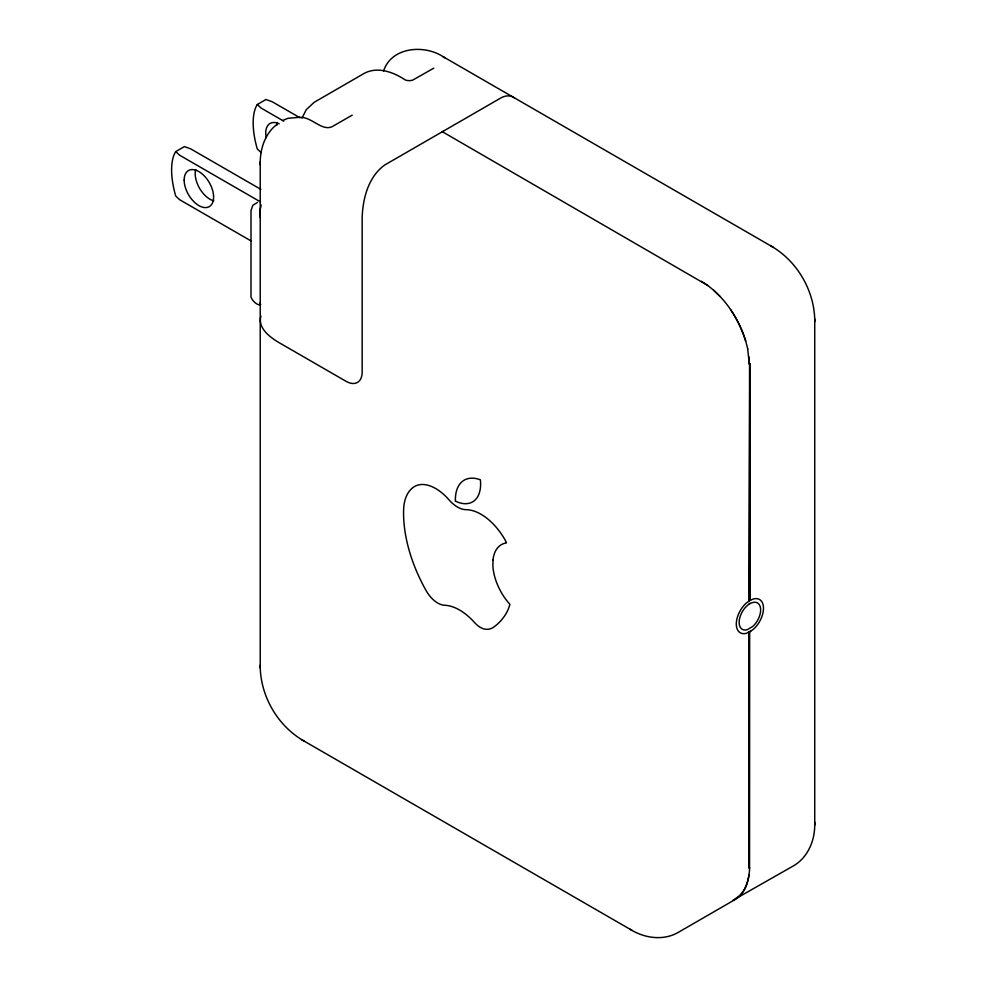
<?xml version="1.0" encoding="UTF-8"?>
<svg xmlns="http://www.w3.org/2000/svg" width="987" height="987" viewBox="0 0 987 987"><rect width="100%" height="100%" fill="white"/><g stroke="black" fill="none" stroke-linecap="round" stroke-linejoin="round"><path stroke-width="1.48" d="M260.235 302.565C261.061 309.03 249.723 299.616 251.006 295.298L251.006 210.502L252.869 205.234L257.496 202.421M750.589 631.322L749.478 631.594L749.293 868.289M749.367 600.725L749.787 363.956L750.12 600.207L749.244 600.886M749.355 600.306L749.787 363.956M750.589 600.133L749.898 600.158L749.984 363.993M303.971 741.003C278.26 726.309 261.222 697.525 260.235 667.989L260.223 161.868C260.432 147.927 265.466 133.035 276.952 124.436M770.995 245.997C796.694 260.691 813.744 289.475 814.731 319.011L814.731 825.132C814.719 840.899 807.785 857.345 793.856 865.636L732.946 900.292M352.211 115.146L331.817 126.842C321.281 131.135 311.571 116.478 299.419 117.342M433.811 68.152L413.38 79.75C411.789 80.946 406.57 80.946 404.978 79.75C393.208 72.014 377.145 66.067 363.808 73.618L314.174 102.303L306.229 109.693L302.022 118.107M748.948 875C747.443 884.562 743.914 893.679 735.426 898.688M749.898 603.427L752.686 602.526A15.224 8.784 -60 0 1 760.656 609.929A15.224 8.784 -60 0 1 752.686 626.535L747.11 629.755A15.224 8.784 -60 0 1 739.14 622.353A15.224 8.784 -60 0 1 747.11 605.747L749.306 603.723M260.926 316.013C257.545 327.807 269.5 336.875 278.334 342.218L346.018 381.29A22.837 13.176 60 0 0 362.167 371.976L362.167 217.288C362.846 198.19 368.509 176.574 384.819 164.952L500.94 97.91C505.122 95.381 510.735 94.949 514.733 98.058M749.121 601.009L746.382 603.008A19.222 11.104 -60 0 0 736.302 623.981A19.222 11.104 -60 0 0 746.382 633.333L749.478 631.594M383.585 71.002C391.308 47.006 423.929 44.292 442.756 56.493L773.376 247.379M443.249 131.394L442.114 131.888M261.185 205L260.223 209.343L260.235 217.535M260.679 304.292L260.235 305.267M750.342 631.433L749.367 631.976M750.749 631.211L753.414 629.274A19.222 11.104 -60 0 0 763.494 608.288A19.222 11.104 -60 0 0 753.414 598.949L750.749 600.084M251.142 240.988L179.634 199.707L175.735 196.068A51.324 22.059 70.3 0 1 175.735 151.591L184.384 146.607L190.676 148.852L260.864 189.368M261.197 152.615L257.299 148.975A51.324 22.059 70.3 0 1 257.299 104.499L265.947 99.514L272.239 101.76L300.048 117.811M749.552 364.018L749.392 600.577M750.342 603.464L749.367 603.995M749.639 867.659C749.182 879.257 746.086 893.21 735.019 899.601L677.736 932.678C663.585 940.599 645.88 938.378 632.211 930.507L301.59 739.621M282.627 120.525L287.772 118.341L299.024 117.33M442.583 131.851L707.716 285.428M283.713 121.13L261.197 108.138L257.299 104.499M260.408 201.866L179.634 155.23L175.735 151.591M442.756 56.493L445.297 57.974M629.669 929.026L632.211 930.507M701.436 281.307C723.138 294.607 738.19 317.037 745.74 341.046M713.786 290.314L719.794 296.199M730.59 309.647C738.695 321.577 744.605 334.988 747.751 349.065M747.665 349.003L749.38 364.351L748.886 356.788M814.731 319.011L814.731 321.762M814.731 822.183L814.731 825.132M260.223 161.868L260.235 164.817M260.223 665.238L260.235 667.989M266.231 137.686A20.826 12.029 60 0 1 279.173 123.819M276.829 125.164A20.826 12.029 60 0 1 277.273 122.499M213.747 200.842A20.826 12.029 60 0 1 195.71 169.591M493.007 559.974L492.883 565.97A41.565 23.996 60 0 0 509.934 604.389A81.674 47.154 60 0 1 504.665 615.826A123.696 71.409 60 0 1 493.364 627.35A31.707 18.309 60 0 1 486.295 629.311A19.543 11.289 60 0 1 474.525 622.513A49.634 28.66 60 0 0 444.656 605.265A22.874 13.201 60 0 1 426.15 590.67A113.567 65.574 60 0 1 403.634 509.391A54.297 31.35 60 0 1 413.824 486.961A42.207 24.367 60 0 1 449.011 499.841A27.019 15.595 60 0 0 466.037 509.674A47.425 27.377 60 0 1 504.813 539.494A18.334 10.586 60 0 1 506.491 542.887A41.565 23.996 60 0 0 493.007 559.974M749.392 868.153L749.355 631.655L749.392 868.153M455.414 501.137A38.764 22.38 60 0 0 480.373 479.805A42.601 24.589 60 0 0 455.414 501.137M184.162 180.09A20.826 12.029 60 0 0 206.258 207.566A20.826 12.029 60 0 0 206.258 178.116A20.826 12.029 60 0 0 184.162 180.09"/></g></svg>
